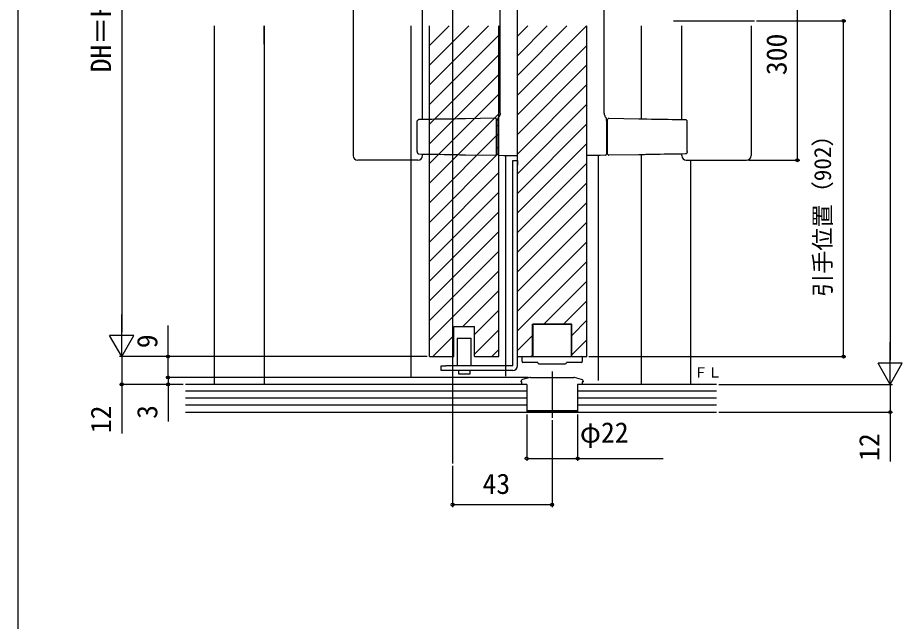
# Model space of a CAD drawing. Units: millimetres, scale not verified. Extents: x -525 to 525, y -784 to 780.
# Drawn here: x -525 to -142.6, y -22.4 to 238.4 of the extents above; entities that cross this region are included whole.
import ezdxf
from ezdxf.enums import TextEntityAlignment as Align

# ---------------------------------------------------------------- set-up
doc = ezdxf.new("R2010")
doc.units = ezdxf.units.MM
doc.header["$LTSCALE"] = 4
for name, color, linetype in [('0-2_USER1', 3, 'Continuous'), ('0-4_YKK_12', 2, 'Continuous'), ('0-5_YKK_13', 4, 'Continuous'), ('0-7_YKK_D', 6, 'Continuous'), ('0-8_YKK_ZWAK', 7, 'Continuous'), ('0-9_YSS_K', 3, 'Continuous')]:
    doc.layers.add(name, color=color, linetype=linetype)
doc.styles.add('ＭＳ ゴシック', font='')
doc.styles.get('ＭＳ ゴシック').set_extended_font_data('MS Gothic')

msp = doc.modelspace()

# ---------------------------------------------------------------- linework, layer by layer
at = {"layer": '0-4_YKK_12'}
for p, q in [((-337.001, 527.5), (-337.001, 45.756)), ((-440.001, 80), (-440.001, 234.837)), ((-418.501, 234.837), (-418.501, 80)), ((-418.501, 227.034), (-418.501, 234.837)), ((-355.001, 82.75), (-355.001, 234.837)), ((-347.001, 92.003), (-347.001, 234.837)), ((-347.001, 234.824), (-346.987, 234.837)), ((-347.001, 226.339), (-338.502, 234.837)), ((-347.001, 217.853), (-330.017, 234.837)), ((-347.001, 209.368), (-321.532, 234.837)), ((-317.001, 92.003), (-317.001, 234.837)), ((-309.001, 92.003), (-309.001, 234.837)), ((-309.001, 230.397), (-304.561, 234.837)), ((-309.001, 221.912), (-296.076, 234.837)), ((-309.001, 213.427), (-287.591, 234.837)), ((-309.001, 204.942), (-279.105, 234.837)), ((-279.001, 92.003), (-279.001, 234.837)), ((-255.501, 234.837), (-255.501, 194.7)), ((-241.501, 237.003), (-206.501, 237.003)), ((-347.001, 200.883), (-317.001, 230.883)), ((-309.001, 196.456), (-279.001, 226.456)), ((-347.001, 192.397), (-317.001, 222.397)), ((-309.001, 187.971), (-279.001, 217.971)), ((-347.001, 183.912), (-317.001, 213.912)), ((-309.001, 179.486), (-279.001, 209.486)), ((-347.001, 175.427), (-317.001, 205.427)), ((-309.001, 171), (-279.001, 201)), ((-347.001, 166.942), (-317.001, 196.942)), ((-309.001, 162.515), (-279.001, 192.515)), ((-347.001, 158.456), (-317.001, 188.456)), ((-309.001, 154.03), (-279.001, 184.03)), ((-347.001, 149.971), (-317.001, 179.971)), ((-314.001, 83.5), (-314.001, 178.893)), ((-274.001, 81.66), (-274.001, 178.887)), ((-255.501, 179.203), (-255.501, 80)), ((-234.001, 80), (-234.001, 176.802)), ((-309.001, 145.545), (-279.001, 175.545)), ((-347.001, 141.486), (-317.001, 171.486)), ((-309.001, 137.059), (-279.001, 167.059)), ((-347.001, 133), (-317.001, 163)), ((-309.001, 128.574), (-279.001, 158.574)), ((-347.001, 124.515), (-317.001, 154.515)), ((-309.001, 120.089), (-279.001, 150.089)), ((-347.001, 116.03), (-317.001, 146.03)), ((-309.001, 111.603), (-279.001, 141.603)), ((-347.001, 107.545), (-317.001, 137.545)), ((-309.001, 103.118), (-279.001, 133.118)), ((-347.001, 99.059), (-317.001, 129.059)), ((-297.631, 106.003), (-279.001, 124.633)), ((-332.572, 105.003), (-317.001, 120.574)), ((-289.146, 106.003), (-279.001, 116.148)), ((-327.501, 101.589), (-317.001, 112.089)), ((-285.501, 101.162), (-279.001, 107.662)), ((-336.501, 92.003), (-336.501, 105.003)), ((-336.501, 105.003), (-327.501, 105.003)), ((-327.501, 92.003), (-327.501, 105.003)), ((-327.501, 93.103), (-317.001, 103.603)), ((-302.501, 92.003), (-302.501, 106.003)), ((-302.501, 106.003), (-285.501, 106.003)), ((-285.501, 92.003), (-285.501, 106.003)), ((-345.572, 92.003), (-336.501, 101.074)), ((-309.001, 94.633), (-302.501, 101.133)), ((-285.501, 92.677), (-279.001, 99.177)), ((-347.001, 92.003), (-336.501, 92.003)), ((-337.087, 92.003), (-336.501, 92.589)), ((-327.501, 92.003), (-317.001, 92.003)), ((-320.116, 92.003), (-317.001, 95.118)), ((-309.001, 92.003), (-279.001, 92.003)), ((-303.146, 92.003), (-302.501, 92.648)), ((-294.001, 85.5), (-294.001, 65.5))]:
    msp.add_line(p, q, dxfattribs=at)
at = {"layer": '0-5_YKK_13'}
for p, q in [((-380.001, 274.802), (-380.001, 178.802)), ((-309.001, 179.801), (-309.001, 273.802)), ((-350.001, 194.393), (-350.001, 259.21)), ((-316.501, 197.202), (-316.501, 256.401)), ((-271.501, 197.202), (-271.501, 256.401)), ((-279.001, 179.801), (-279.001, 234.837)), ((-238.001, 194.393), (-238.001, 234.837)), ((-208.001, 234.837), (-208.001, 178.802)), ((-352.407, 180.545), (-352.407, 193.358)), ((-349.807, 194.396), (-351.575, 194.364)), ((-318.51, 194.943), (-331.428, 194.717)), ((-318.001, 179.46), (-318.001, 194.443)), ((-317.501, 191.652), (-318.001, 191.652)), ((-317.501, 194.026), (-317.501, 179.937)), ((-270.501, 194.026), (-270.501, 179.937)), ((-270.501, 191.652), (-270.001, 191.652)), ((-270.001, 179.46), (-270.001, 194.443)), ((-269.492, 194.943), (-256.574, 194.717)), ((-238.195, 194.396), (-236.427, 194.364)), ((-235.595, 180.545), (-235.595, 193.358)), ((-317.501, 182.252), (-318.001, 182.252)), ((-270.501, 182.252), (-270.001, 182.252)), ((-375.029, 176.802), (-378.001, 176.802)), ((-373.486, 176.802), (-375.029, 176.802)), ((-356.516, 176.802), (-373.486, 176.802)), ((-354.973, 176.802), (-356.516, 176.802)), ((-352.001, 176.802), (-354.973, 176.802)), ((-351.575, 179.539), (-349.807, 179.507)), ((-350.001, 178.802), (-350.001, 179.51)), ((-331.428, 179.186), (-318.51, 178.961)), ((-311.001, 176.646), (-309.001, 176.646)), ((-311.001, 174.646), (-311.001, 176.646)), ((-309.001, 176.646), (-309.001, 174.646)), ((-256.574, 179.186), (-269.492, 178.961)), ((-236.427, 179.539), (-238.195, 179.507)), ((-238.001, 178.802), (-238.001, 179.51)), ((-236.001, 176.802), (-233.029, 176.802)), ((-233.029, 176.802), (-231.486, 176.802)), ((-231.486, 176.802), (-214.516, 176.802)), ((-214.516, 176.802), (-212.973, 176.802)), ((-212.973, 176.802), (-210.001, 176.802)), ((-311.001, 88.003), (-311.001, 174.646)), ((-309.001, 88.003), (-309.001, 174.646)), ((-285.601, 106.003), (-302.401, 106.003)), ((-302.401, 106.003), (-302.401, 92.003)), ((-285.601, 92.003), (-285.601, 106.003)), ((-335.001, 100.003), (-335.001, 88.003)), ((-335.001, 100.003), (-329.001, 100.003)), ((-329.001, 88.003), (-329.001, 100.003)), ((-306.701, 92.003), (-306.001, 92.003)), ((-306.001, 92.003), (-302.401, 92.003)), ((-342.001, 86.003), (-342.001, 88.003)), ((-342.001, 88.003), (-340.001, 88.003)), ((-311.001, 88.003), (-340.001, 88.003)), ((-307.001, 91.339), (-307.001, 91.703)), ((-307.001, 91.303), (-307.001, 91.339)), ((-307.001, 90.708), (-307.001, 91.303)), ((-307.001, 89.803), (-307.001, 90.708)), ((-305.46, 89.503), (-306.701, 89.503)), ((-300.201, 89.503), (-305.46, 89.503)), ((-300.201, 89.37), (-300.201, 89.503)), ((-299.701, 88.87), (-288.301, 88.87)), ((-282.542, 89.503), (-287.801, 89.503)), ((-281.301, 89.503), (-282.542, 89.503)), ((-281.001, 91.703), (-281.001, 91.339)), ((-281.001, 90.708), (-281.001, 89.803)), ((-340.001, 86.003), (-342.001, 86.003)), ((-311.001, 86.003), (-340.001, 86.003)), ((-334.501, 86.003), (-334.501, 84.503)), ((-334.501, 84.503), (-332.001, 84.503)), ((-332.001, 84.503), (-329.501, 84.503)), ((-329.501, 84.503), (-329.501, 86.003)), ((-307.501, 81.161), (-307.501, 81.1)), ((-307.04, 81.1), (-307.501, 81.1)), ((-303.628, 82.966), (-306.76, 82.127)), ((-303.369, 83), (-284.633, 83)), ((-281.242, 82.127), (-284.374, 82.966)), ((-280.501, 81.1), (-280.501, 81.161)), ((-305.001, 80), (-305.851, 80)), ((-304.901, 80), (-304.901, 68.7)), ((-283.101, 80), (-283.101, 68.7)), ((-282.151, 80), (-283.001, 80)), ((-304.901, 68.7), (-304.401, 68.2)), ((-304.901, 68.7), (-283.101, 68.7)), ((-283.601, 68.2), (-304.401, 68.2)), ((-283.601, 68.2), (-283.101, 68.7))]:
    msp.add_line(p, q, dxfattribs=at)
for points in [[(-316.501, 197.2), (-316.504, 196.968), (-316.533, 196.736), (-316.641, 196.285), (-316.718, 196.069), (-316.81, 195.865), (-316.909, 195.681), (-317.001, 195.533), (-317.125, 195.36), (-317.195, 195.273), (-317.243, 195.218), (-317.28, 195.177), (-317.309, 195.147), (-317.331, 195.126)], [(-271.501, 197.2), (-271.494, 196.915), (-271.449, 196.632), (-271.381, 196.355), (-271.291, 196.088), (-271.179, 195.838), (-271.058, 195.621), (-270.955, 195.465), (-270.883, 195.367), (-270.833, 195.305), (-270.796, 195.26), (-270.741, 195.198), (-270.7, 195.154), (-270.671, 195.126)], [(-352.407, 193.358), (-352.402, 193.514), (-352.37, 193.666), (-352.321, 193.809), (-352.255, 193.94), (-352.173, 194.057), (-352.077, 194.159), (-351.968, 194.244), (-351.846, 194.308), (-351.713, 194.351), (-351.575, 194.364)], [(-349.28, 194.406), (-349.436, 194.403), (-349.614, 194.4), (-349.807, 194.396)], [(-334.974, 194.655), (-336.895, 194.622), (-338.781, 194.589), (-340.631, 194.557), (-342.442, 194.525), (-344.214, 194.494), (-345.945, 194.464), (-347.634, 194.434), (-349.28, 194.406)], [(-331.428, 194.717), (-332.05, 194.706), (-332.666, 194.696), (-333.271, 194.685), (-333.861, 194.675), (-334.43, 194.665), (-334.974, 194.655)], [(-317.501, 194.026), (-317.501, 194.179), (-317.501, 194.311), (-317.501, 194.411), (-317.501, 194.523), (-317.501, 194.74)], [(-270.501, 194.026), (-270.501, 194.179), (-270.501, 194.311), (-270.501, 194.411), (-270.501, 194.523), (-270.501, 194.74)], [(-256.574, 194.717), (-255.952, 194.706), (-255.336, 194.696), (-254.731, 194.685), (-254.142, 194.675), (-253.572, 194.665), (-253.028, 194.655)], [(-253.028, 194.655), (-251.107, 194.622), (-249.221, 194.589), (-247.372, 194.557), (-245.56, 194.525), (-243.788, 194.494), (-242.057, 194.464), (-240.368, 194.434), (-238.722, 194.406)], [(-238.722, 194.406), (-238.566, 194.403), (-238.388, 194.4), (-238.195, 194.396)], [(-235.595, 193.358), (-235.601, 193.514), (-235.633, 193.666), (-235.681, 193.809), (-235.747, 193.94), (-235.829, 194.057), (-235.925, 194.159), (-236.035, 194.244), (-236.157, 194.308), (-236.289, 194.351), (-236.427, 194.364)], [(-352.407, 180.545), (-352.402, 180.389), (-352.37, 180.237), (-352.321, 180.094), (-352.255, 179.963), (-352.173, 179.846), (-352.077, 179.744), (-351.968, 179.66), (-351.846, 179.596), (-351.713, 179.553), (-351.575, 179.539)], [(-317.501, 179.937), (-317.501, 179.77), (-317.501, 179.628), (-317.501, 179.524), (-317.501, 179.462), (-317.501, 179.441)], [(-310.273, 178.824), (-309.001, 178.802), (-309.001, 179.801)], [(-277.729, 178.824), (-279.001, 178.802), (-279.001, 179.801)], [(-270.501, 179.937), (-270.501, 179.77), (-270.501, 179.628), (-270.501, 179.524), (-270.501, 179.462), (-270.501, 179.441)], [(-235.595, 180.545), (-235.601, 180.389), (-235.633, 180.237), (-235.681, 180.094), (-235.747, 179.963), (-235.829, 179.846), (-235.925, 179.744), (-236.035, 179.66), (-236.157, 179.596), (-236.289, 179.553), (-236.427, 179.539)], [(-349.807, 179.507), (-349.614, 179.503), (-349.436, 179.5), (-349.28, 179.498)], [(-349.28, 179.498), (-347.634, 179.469), (-345.945, 179.439), (-344.214, 179.409), (-342.442, 179.378), (-340.631, 179.347), (-338.781, 179.314), (-336.895, 179.281), (-334.974, 179.248)], [(-334.974, 179.248), (-334.43, 179.238), (-333.861, 179.228), (-333.271, 179.218), (-332.666, 179.208), (-332.05, 179.197), (-331.428, 179.186)], [(-317.01, 178.941), (-317.001, 178.941), (-314.821, 178.903), (-312.574, 178.864), (-310.273, 178.824)], [(-270.992, 178.941), (-273.181, 178.903), (-275.428, 178.864), (-277.729, 178.824)], [(-253.028, 179.248), (-253.572, 179.238), (-254.142, 179.228), (-254.731, 179.218), (-255.336, 179.208), (-255.952, 179.197), (-256.574, 179.186)], [(-238.722, 179.498), (-240.368, 179.469), (-242.057, 179.439), (-243.788, 179.409), (-245.56, 179.378), (-247.372, 179.347), (-249.221, 179.314), (-251.107, 179.281), (-253.028, 179.248)], [(-238.195, 179.507), (-238.388, 179.503), (-238.566, 179.5), (-238.722, 179.498)], [(-285.601, 92.003), (-282.001, 92.003), (-281.301, 92.003)], [(-281.001, 91.339), (-281.001, 91.303), (-281.001, 90.708)], [(-305.001, 80), (-307.04, 80), (-307.04, 81.1)], [(-280.501, 81.1), (-280.963, 81.1), (-280.963, 80), (-283.001, 80)]]:
    msp.add_lwpolyline(points, dxfattribs=at)
for centre, radius, start, end in [((-316.952, 194.729), 0.549, 133.64052, 178.77686), ((-271.05, 194.729), 0.549, 1.22314, 46.35948), ((-318.501, 194.443), 0.5, 0, 91), ((-269.501, 194.443), 0.5, 89, 180), ((-378.001, 178.802), 2, 180, 270), ((-352.001, 178.802), 2, 270, 0), ((-318.501, 179.46), 0.5, 269, 0), ((-317.001, 179.441), 0.5, 180, 269), ((-271.001, 179.441), 0.5, 271, 0), ((-269.501, 179.46), 0.5, 180, 271), ((-236.001, 178.802), 2, 180, 270), ((-210.001, 178.802), 2, 270, 0), ((-306.701, 91.703), 0.3, 90, 180), ((-281.301, 91.703), 0.3, 0, 90), ((-311.001, 88.003), 2, 270, 0), ((-306.701, 89.803), 0.3, 180, 270), ((-299.701, 89.37), 0.5, 180, 270), ((-288.301, 89.37), 0.5, 270, 0), ((-281.301, 89.803), 0.3, 270, 0), ((-306.501, 81.161), 1, 105, 180), ((-303.369, 82), 1, 90, 105), ((-284.633, 82), 1, 75, 90), ((-281.501, 81.161), 1, 0, 75)]:
    msp.add_arc(centre, radius, start, end, dxfattribs=at)
at = {"layer": '0-7_YKK_D'}
for p, q in [((-147.897, 469.5), (-147.897, 90.5)), ((-480, 411), (-480, 102.503)), ((-188.001, 176.802), (-188.001, 276.802)), ((-205.606, 237.003), (-167.001, 237.003)), ((-168.001, 92.003), (-168.001, 237.003)), ((-209.001, 176.802), (-187.001, 176.802)), ((-480, 92.003), (-480, 110.19)), ((-480, 92.003), (-485.25, 101.096)), ((-474.75, 101.096), (-485.25, 101.096)), ((-480, 92.003), (-474.75, 101.096)), ((-147.897, 80), (-147.897, 98.187)), ((-348.001, 92.003), (-481, 92.003)), ((-349.001, 92.003), (-481, 92.003)), ((-348.001, 92.003), (-461.001, 92.003)), ((-278.106, 92.003), (-167.001, 92.003)), ((-147.897, 80), (-153.147, 89.093)), ((-142.647, 89.093), (-153.147, 89.093)), ((-147.897, 80), (-142.647, 89.093)), ((-460.001, 83), (-460.001, 85.55)), ((-304.369, 83), (-461.001, 83)), ((-304.369, 83), (-461.001, 83)), ((-460.001, 83), (-460.001, 80)), ((-453.501, 80), (-481, 80)), ((-453.501, 80), (-461.001, 80)), ((-460.001, 80), (-460.001, 63.945)), ((-222.001, 80), (-146.897, 80)), ((-222.001, 80), (-146.897, 80)), ((-305.001, 67), (-305.001, 47)), ((-283.001, 67), (-283.001, 47)), ((-222.001, 68), (-146.897, 68)), ((-294.001, 64.5), (-294.001, 27)), ((-337.001, 44.756), (-337.001, 27)), ((-294.001, 28), (-337.001, 28))]:
    msp.add_line(p, q, dxfattribs=at)
for points in [[(-460.001, 83), (-460.001, 92.003), (-460.001, 105.371)], [(-480, 92.003), (-480, 80), (-480, 58.723)], [(-147.897, 80), (-147.897, 68), (-147.897, 46.723)], [(-305.001, 48), (-283.001, 48), (-245.974, 48)]]:
    msp.add_lwpolyline(points, dxfattribs=at)
for centre in [(-168.001, 237.003), (-188.001, 176.802), (-460.001, 92.003), (-168.001, 92.003), (-480, 80), (-460.001, 83), (-460.001, 83), (-460.001, 80), (-147.897, 68), (-305.001, 48), (-283.001, 48), (-337.001, 28), (-294.001, 28)]:
    msp.add_circle(centre, 0.637, dxfattribs=at)
at = {"layer": '0-8_YKK_ZWAK'}
msp.add_line((-525, 746.5), (-525, -783.5), dxfattribs=at)
at = {"layer": '0-9_YSS_K'}
for p, q in [((-305.001, 80), (-452.501, 80)), ((-305.001, 77), (-452.501, 77)), ((-305.001, 80), (-305.001, 68)), ((-283.001, 80), (-283.001, 68)), ((-223.001, 80), (-283.001, 80)), ((-223.001, 77), (-283.001, 77)), ((-305.001, 74), (-452.501, 74)), ((-223.001, 74), (-283.001, 74)), ((-305.001, 71), (-452.501, 71)), ((-223.001, 71), (-283.001, 71)), ((-452.501, 68), (-223.001, 68))]:
    msp.add_line(p, q, dxfattribs=at)

# ---------------------------------------------------------------- texts
at = {"layer": '0-2_USER1', "style": 'ＭＳ ゴシック'}
msp.add_text('ＦＬ', height=4.399, dxfattribs=at).set_placement((-232.724, 81.631), align=Align.BOTTOM_LEFT)
at = {"layer": '0-7_YKK_D', "style": 'ＭＳ ゴシック'}
for s, height, p in [('DH＝H－71', 8.798, (-482, 214.786)), ('300', 8.798, (-190.001, 213.574)), ('引手位置（902）', 7.331, (-171.251, 117.77)), ('9', 8.798, (-462.001, 95.599)), ('12', 8.798, (-482, 58.882)), ('3', 8.798, (-462.001, 65.059)), ('12', 8.798, (-149.897, 46.882))]:
    msp.add_text(s, height=height, rotation=90, dxfattribs=at).set_placement(p, align=Align.BOTTOM_LEFT)
for s, p in [('φ22', (-281.997, 52.182)), ('43', (-324.092, 30))]:
    msp.add_text(s, height=8.798, dxfattribs=at).set_placement(p, align=Align.BOTTOM_LEFT)

doc.saveas('drawing.dxf')
